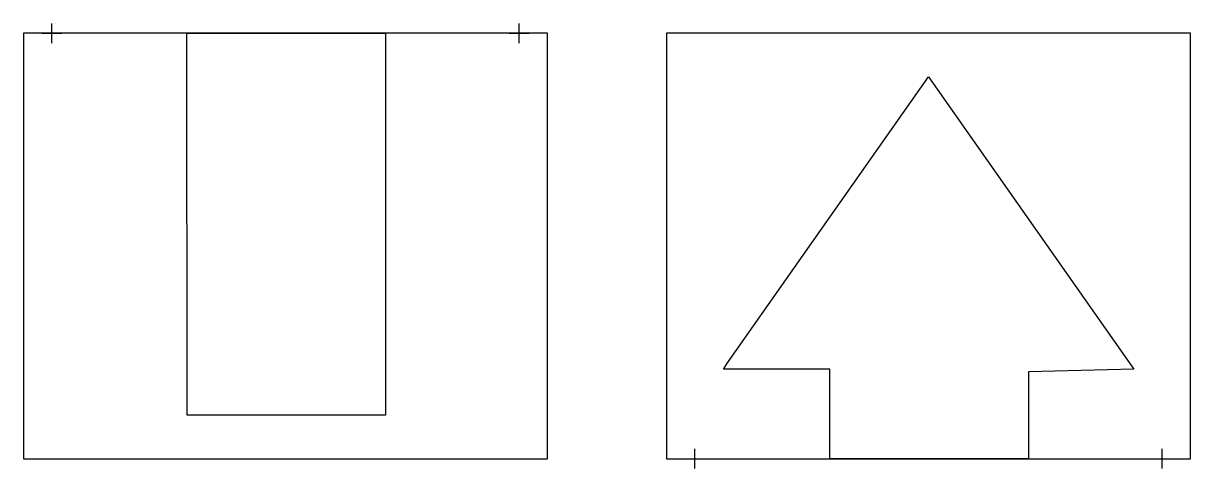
# Model space of a CAD drawing. Header units: inches. Extents: x 0 to 118, y -1 to 44.
import ezdxf

# ---------------------------------------------------------------- set-up
doc = ezdxf.new("R2010")
doc.units = ezdxf.units.IN
doc.header["$MEASUREMENT"] = 0
doc.layers.add('CUT', color=1, linetype='Continuous')
doc.layers.add('REG', color=5, linetype='Continuous')

msp = doc.modelspace()

# ---------------------------------------------------------------- linework, layer by layer
at = {"layer": 'CUT'}
for points in [[(0, 0), (53, 0), (53, 43), (0, 43)], [(36.62, 4.39), (16.56, 4.39), (16.54, 43), (36.62, 43)], [(65, 0), (118, 0), (118, 43), (65, 43)], [(70.76, 9.06), (71.19, 9.68), (91.5, 38.61), (112.24, 9.06), (101.62, 8.8), (101.62, 0), (81.54, 0), (81.54, 9.06)]]:
    msp.add_lwpolyline(points, close=True, dxfattribs=at)
at = {"layer": 'REG'}
for points in [[(2.88, 42), (2.88, 44)], [(50.12, 42), (50.12, 44)], [(1.88, 43), (3.88, 43)], [(49.12, 43), (51.12, 43)], [(66.88, 0), (68.88, 0)], [(67.88, -1), (67.88, 1)], [(114.12, 0), (116.12, 0)], [(115.12, -1), (115.12, 1)]]:
    msp.add_lwpolyline(points, dxfattribs=at)

doc.saveas('drawing.dxf')
